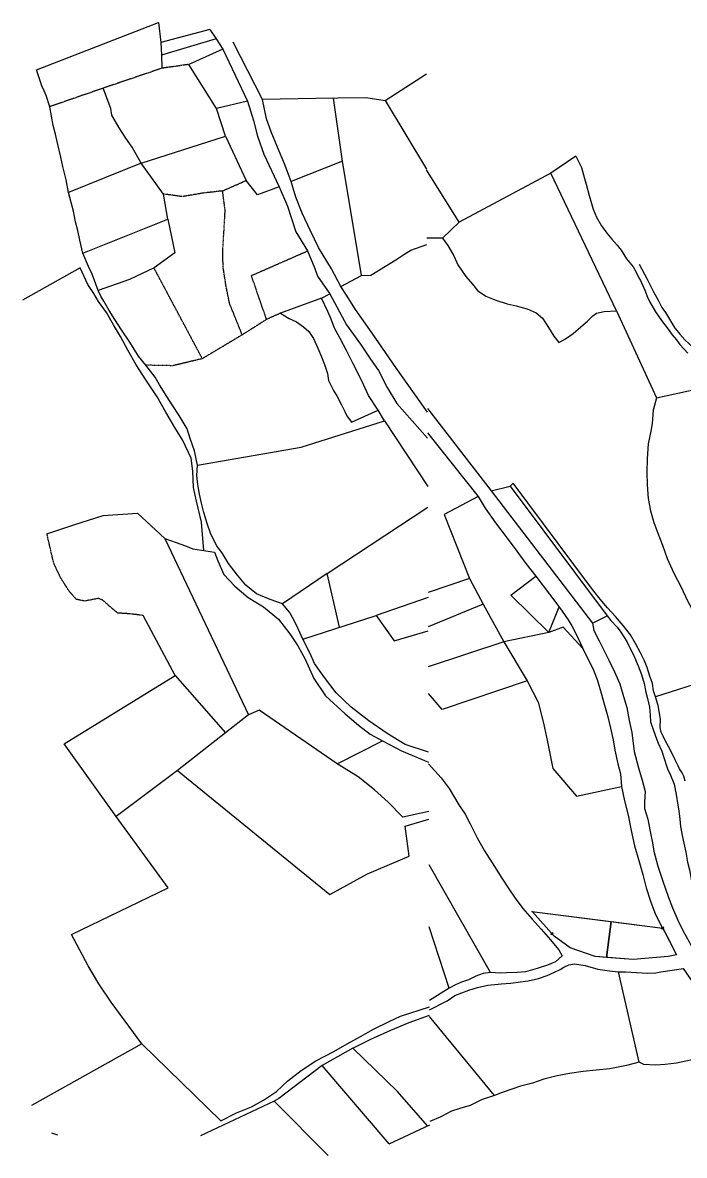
# Model space of a CAD drawing. Header units: millimetres. Extents: x 605783 to 624057, y 1302882 to 1324092.
# Drawn here: x 621579 to 622509, y 1322470 to 1324061 of the extents above; entities that cross this region are included whole.
import ezdxf

# ---------------------------------------------------------------- set-up
doc = ezdxf.new("R2010")
doc.units = ezdxf.units.MM
doc.header["$PDMODE"] = 35
doc.header["$PDSIZE"] = 1.5
doc.linetypes.add('HIDDEN', pattern=[0.375, 0.25, -0.125])
for name, color, linetype in [('-2', 1, 'Continuous'), ('2', 7, 'Continuous'), ('3', 7, 'Continuous')]:
    doc.layers.add(name, color=color, linetype=linetype)

msp = doc.modelspace()

# ---------------------------------------------------------------- linework, layer by layer
at = {"layer": '-2', "color": 1, "linetype": 'Continuous'}
for p, q in [((622356.672, 1323873.752), (622321.493, 1323849.993)), ((622192.635, 1323781.101), (622147.113, 1323854.465)), ((622321.493, 1323849.993), (622192.635, 1323781.101)), ((622414.092, 1323656.62), (622321.493, 1323849.993)), ((622414.092, 1323656.62), (622470.399, 1323534.117)), ((622470.399, 1323534.117), (622551.946, 1323552.355)), ((622148.243, 1323519.501), (622237.778, 1323403.568)), ((622148.358, 1323485.362), (622219.528, 1323395.647)), ((622237.778, 1323403.568), (622264.376, 1323410.001)), ((622237.778, 1323403.568), (622380.381, 1323217.549)), ((622268.552, 1323414.216), (622264.376, 1323410.001)), ((622264.376, 1323410.001), (622400.989, 1323228.205)), ((622219.528, 1323395.647), (622171.945, 1323370.334)), ((622171.945, 1323370.334), (622207.455, 1323280.682)), ((622207.455, 1323280.682), (622149.116, 1323260.767)), ((622207.455, 1323280.682), (622226.382, 1323244.244)), ((622226.382, 1323244.244), (622149.278, 1323212.727)), ((622226.382, 1323244.244), (622255.416, 1323191.747)), ((622318.974, 1323204.739), (622333.2, 1323240.765)), ((622380.381, 1323217.549), (622400.989, 1323228.205)), ((622318.974, 1323204.739), (622255.416, 1323191.747)), ((622255.416, 1323191.747), (622149.468, 1323156.266)), ((622255.416, 1323191.747), (622288.252, 1323136.693)), ((622565.829, 1323145.367), (622468.955, 1323114.302)), ((622178.554, 1322705.005), (622150.7, 1322791.152)), ((622582.605, 1322624.123), (622508.398, 1322732.593)), ((622446.033, 1322600.95), (622416.78, 1322727.84)), ((622178.554, 1322705.005), (622151.049, 1322687.723)), ((622242.267, 1322554.337), (622151.124, 1322665.295))]:
    msp.add_line(p, q, dxfattribs=at)
for points in [[(622356.672, 1323873.752), (622364.647, 1323857.779), (622369.078, 1323842.406), (622371.161, 1323834.469), (622375.573, 1323818.334), (622378.846, 1323807.315), (622381.176, 1323799.117), (622385.726, 1323788.318), (622393.03, 1323775.923), (622400.387, 1323765.561), (622407.282, 1323756.991), (622414.691, 1323748.662), (622420.362, 1323741.903), (622428.181, 1323729.749), (622432.609, 1323724.04), (622437.29, 1323718.325), (622441.671, 1323710.837), (622445.277, 1323702.86), (622447.725, 1323699.237), (622453.72, 1323685.349), (622457.789, 1323675.581), (622460.431, 1323669.664), (622468.699, 1323655.209), (622477.274, 1323642.781), (622486.616, 1323630.588), (622492.261, 1323622.813), (622498.173, 1323615.539), (622503.095, 1323609.309), (622514.47, 1323597.063)], [(622192.635, 1323781.101), (622169.433, 1323758.559), (622147.436, 1323758.765)], [(622169.433, 1323758.559), (622177.05, 1323748.444), (622185.312, 1323733.736), (622190.832, 1323721.132), (622202.355, 1323704.813), (622211.477, 1323693.897), (622218.619, 1323685.066), (622230.353, 1323676.88), (622244.451, 1323671.684), (622260.074, 1323666.448), (622272.961, 1323663.572), (622288.356, 1323659.36), (622300.918, 1323653.695), (622310.131, 1323646.337), (622318.432, 1323633.153), (622325.743, 1323621.012), (622332.878, 1323611.927), (622342.414, 1323617.021), (622353.031, 1323624.63), (622363.954, 1323634.265), (622373.054, 1323642.168), (622380.871, 1323649.595), (622385.795, 1323653.282), (622396.534, 1323655.802), (622414.092, 1323656.62)], [(622445.776, 1323722.174), (622457.169, 1323700.773), (622461.53, 1323692.522), (622465.866, 1323683.256), (622472.682, 1323671.636), (622477.499, 1323661.339), (622482.903, 1323654.079), (622484.368, 1323651.753), (622495.812, 1323632.384)], [(622495.812, 1323632.384), (622496.802, 1323631.342), (622503.215, 1323623.801), (622510.123, 1323615.739), (622516.081, 1323610.245), (622522.781, 1323603.969), (622528.003, 1323599.511), (622532.236, 1323596.095), (622534.964, 1323593.482), (622540.361, 1323585.968)], [(622470.399, 1323534.117), (622465.381, 1323516.955), (622464.14, 1323498.423), (622462.327, 1323487.28), (622458.318, 1323469.837), (622457.004, 1323448.51), (622456.518, 1323429.704), (622457.075, 1323411.888), (622458.367, 1323393.036), (622461.723, 1323375.403), (622466.637, 1323359.001), (622472.104, 1323344.364), (622478.528, 1323327.414), (622485.408, 1323308.418), (622494.795, 1323288.086), (622504.709, 1323268.503), (622513.868, 1323249.193), (622525.02, 1323228.307), (622532.011, 1323213.631), (622540.962, 1323196.107), (622549.131, 1323177.841), (622554.202, 1323167.538), (622559.508, 1323156.466), (622565.829, 1323145.367)], [(622468.955, 1323114.302), (622466.118, 1323122.513), (622464.609, 1323132.979), (622461.068, 1323143.496), (622457.313, 1323155.546), (622453.486, 1323164.799), (622447.673, 1323175.885), (622440.902, 1323189.283), (622433.592, 1323201.424), (622423.513, 1323214.654), (622412.399, 1323227.148), (622401.532, 1323239.381), (622391.173, 1323251.601), (622382.306, 1323262.51), (622374.682, 1323272.371), (622268.552, 1323414.216)], [(622219.528, 1323395.647), (622229.267, 1323379.12), (622243.994, 1323358.904), (622260.46, 1323337.117), (622273.969, 1323318.967), (622286.737, 1323301.599), (622300.507, 1323283.696)], [(622318.974, 1323204.739), (622265.297, 1323257.072), (622300.507, 1323283.696)], [(622300.507, 1323283.696), (622319.928, 1323258.273), (622328.783, 1323246.855), (622337.617, 1323234.675), (622345.944, 1323222.507), (622351.061, 1323213.983), (622357.369, 1323202.376), (622366.509, 1323182.305)], [(622400.989, 1323228.205), (622406.159, 1323221.714), (622415.059, 1323212.075), (622420.216, 1323205.076), (622428.523, 1323192.146), (622433.581, 1323181.335), (622437.688, 1323173.091), (622444.406, 1323157.659), (622448.923, 1323145.59), (622452.659, 1323132.779), (622455.398, 1323120.756), (622457.708, 1323111.796), (622460.186, 1323099.525), (622461.174, 1323088.565), (622461.947, 1323079.135), (622465.012, 1323069.901), (622468.794, 1323058.869), (622472.608, 1323049.107), (622477.907, 1323037.78), (622480.953, 1323027.784), (622484.493, 1323017.266), (622486.133, 1323011.883), (622488.796, 1323006.729)], [(622366.509, 1323182.305), (622339.07, 1323212.041), (622318.974, 1323204.739)], [(622380.381, 1323217.549), (622381.897, 1323207.337), (622389.409, 1323193.157), (622395.463, 1323181.557), (622403.444, 1323165.838), (622411.151, 1323149.364), (622418.846, 1323132.381), (622423.987, 1323114.956), (622428.405, 1323099.075), (622431.749, 1323080.933), (622435.379, 1323064.055), (622438.76, 1323037.52), (622445.033, 1323014.725), (622450.174, 1322997.3)], [(622366.509, 1323182.305), (622372.53, 1323169.434), (622381.26, 1323153.188), (622387.196, 1323137.013), (622392.584, 1323119.327), (622396.983, 1323102.684), (622401.636, 1323086.034), (622405.553, 1323070.42), (622409.19, 1323053.797), (622411.864, 1323039.232), (622415.95, 1323020.309), (622419.398, 1323006.233), (622421.218, 1322988.13)], [(622288.252, 1323136.693), (622168.962, 1323096.692), (622149.594, 1323118.885)], [(622288.252, 1323136.693), (622303.899, 1323106.626), (622311.164, 1323077.097), (622316.917, 1323051.135), (622324.662, 1323013.721), (622357.808, 1322974.689), (622421.218, 1322988.13)], [(622510.376, 1322995.999), (622508.521, 1323002.913), (622506.347, 1323007.292), (622502.434, 1323013.242), (622500.507, 1323017.361), (622496.406, 1323025.859), (622490.372, 1323038.221), (622486.974, 1323044.412), (622483.1, 1323051.887), (622479.474, 1323059.101), (622476.818, 1323064.51), (622475.465, 1323071.157), (622475.774, 1323083.101), (622474.447, 1323090.765), (622473.153, 1323099.699), (622472.711, 1323102.253), (622468.955, 1323114.302)], [(622149.927, 1323020.296), (622167.383, 1323000.538), (622178.686, 1322985.496), (622192.331, 1322962.765), (622201.394, 1322949.561), (622208.411, 1322935.902), (622218.065, 1322916.072), (622228.266, 1322897.752), (622242.446, 1322876.025), (622252.947, 1322859.478), (622262.725, 1322844.476), (622271.541, 1322831.533), (622282.342, 1322816.759), (622295.429, 1322801.925), (622308.027, 1322787.868), (622321.114, 1322773.034), (622327.762, 1322764.725), (622332.69, 1322758.749), (622337.807, 1322750.224), (622328.193, 1322742.081), (622317.147, 1322737.535), (622302.532, 1322732.572), (622286.152, 1322728.163), (622274.182, 1322727.201), (622259.425, 1322726.565), (622251.023, 1322726.019), (622237.074, 1322727.143), (622150.406, 1322878.146)], [(622488.796, 1323006.729), (622495.012, 1322991.564), (622497.685, 1322977), (622500.098, 1322962.188), (622501.673, 1322954.264), (622503.142, 1322942.274), (622503.895, 1322932.082), (622506.367, 1322919.558), (622508.631, 1322908.818), (622511.357, 1322896.287), (622513.79, 1322882.238), (622516.556, 1322871.231), (622518.754, 1322857.951), (622522.457, 1322843.869), (622528.894, 1322827.427), (622535.651, 1322813.52), (622542.955, 1322801.125), (622549.798, 1322790.522), (622557.435, 1322781.169), (622563.366, 1322774.659), (622569.057, 1322768.663)], [(622421.218, 1322988.13), (622425.024, 1322968.197), (622430.353, 1322948.223), (622434.621, 1322926.497), (622439.396, 1322904.758), (622445.481, 1322884.511), (622450.811, 1322864.538), (622455.925, 1322846.096), (622461.796, 1322827.38), (622467.979, 1322810.945), (622475.686, 1322794.471), (622481.76, 1322783.633), (622488.309, 1322771.512), (622498.217, 1322751.675)], [(622450.174, 1322997.3), (622454.079, 1322981.178), (622453.457, 1322966.953), (622453.468, 1322957.544), (622458.16, 1322942.419), (622461.276, 1322925.3), (622464.418, 1322909.198), (622466.408, 1322897.703), (622472.207, 1322876.192), (622479.288, 1322855.156), (622486.616, 1322833.86), (622492.806, 1322817.679), (622500.246, 1322800.702), (622507.719, 1322784.997), (622515.974, 1322770.034), (622519.613, 1322763.328), (622524.456, 1322754.048), (622529.88, 1322747.551), (622545.04, 1322744.107), (622559.009, 1322743.746), (622581.049, 1322750.806), (622569.057, 1322768.663)], [(622151.093, 1322674.472), (622176.056, 1322687.014), (622186.934, 1322694.87), (622206.18, 1322702.002), (622218.73, 1322705.747), (622233.052, 1322709.191), (622247.835, 1322710.844), (622251.652, 1322710.999), (622265.406, 1322712.17), (622279.181, 1322714.103), (622289.634, 1322715.358), (622304.463, 1322718.79), (622316.512, 1322722.801), (622327.05, 1322727.361), (622335.029, 1322731.224), (622339.94, 1322734.403), (622347.144, 1322737.777), (622355.063, 1322739.352), (622369.989, 1322736.678), (622387.65, 1322731.644), (622400.825, 1322730.032), (622408.424, 1322729.073), (622416.78, 1322727.84)], [(622416.78, 1322727.84), (622426.438, 1322727.845), (622442.172, 1322726.93), (622457.912, 1322726.269), (622469.101, 1322726.488), (622476.252, 1322727.829), (622508.398, 1322732.593)], [(622237.074, 1322727.143), (622226.614, 1322725.633), (622216.102, 1322722.09), (622205.792, 1322716.507), (622196.309, 1322713.446), (622187.829, 1322709.851), (622178.554, 1322705.005)], [(622582.605, 1322624.123), (622555.426, 1322614.908), (622535.692, 1322608.552), (622517.782, 1322603.928), (622498.361, 1322599.853), (622482.548, 1322597.718), (622468.8, 1322596.802), (622452.558, 1322597.73), (622446.033, 1322600.95)], [(622446.033, 1322600.95), (622427.869, 1322596.334), (622404.625, 1322591.848), (622385.262, 1322590.06), (622366.91, 1322587.991), (622348.023, 1322584.919), (622330.667, 1322582.061), (622311.727, 1322576.956), (622296.083, 1322571.511), (622278.941, 1322567.122), (622268.429, 1322563.579), (622253.046, 1322558.382), (622242.267, 1322554.337)], [(622242.267, 1322554.337), (622225.339, 1322548.417), (622208.099, 1322540.216), (622193.751, 1322535.755), (622181.969, 1322532.245), (622167.021, 1322524.24), (622151.623, 1322517.525)]]:
    msp.add_lwpolyline(points, dxfattribs=at)
at = {"color": 1, "linetype": 'ByBlock', "ltscale": 10, "flags": 128}
msp.add_lwpolyline([(622478.943, 1322789.452), (622498.217, 1322751.675), (622486.473, 1322749.695), (622437.306, 1322745.115), (622383.789, 1322749.294), (622348.777, 1322761.895), (622326.585, 1322778.236), (622295.685, 1322812.096), (622295.189, 1322812.762)], close=True, dxfattribs=at)
at = {"color": 1, "ltscale": 10, "flags": 128}
for points in [[(622399.795, 1322748.044), (622383.789, 1322749.294), (622348.777, 1322761.895), (622326.585, 1322778.236), (622295.685, 1322812.096), (622295.189, 1322812.762), (622406.391, 1322798.656)], [(622498.217, 1322751.675), (622486.473, 1322749.695), (622437.306, 1322745.115), (622399.795, 1322748.044), (622406.391, 1322798.656), (622478.943, 1322789.452)]]:
    msp.add_lwpolyline(points, close=True, dxfattribs=at)
at = {"color": 1}
for p in [(622323.3, 1322781.836), (622323.3, 1322781.836), (622478.943, 1322789.452), (622478.943, 1322789.452)]:
    msp.add_point(p, dxfattribs=at)
at = {"layer": '2', "color": 1, "linetype": 'Continuous'}
for p, q in [((621598.583, 1323995.244), (621770.173, 1324061.331)), ((621770.173, 1324061.331), (621773.334, 1324033.358)), ((621842.284, 1324051.507), (621773.334, 1324033.358)), ((621842.284, 1324051.507), (621851.111, 1324038.495)), ((621851.111, 1324038.495), (621774.515, 1324015.817)), ((621851.111, 1324038.495), (621860.438, 1324023.955)), ((621773.334, 1324033.358), (621774.515, 1324015.817)), ((621860.438, 1324023.955), (621812.815, 1324002.632)), ((621860.438, 1324023.955), (621895.132, 1323951.071)), ((621916.233, 1323953.489), (621875.225, 1324033.779)), ((621774.515, 1324015.817), (621774.929, 1323997.263)), ((621851.884, 1323940.65), (621812.815, 1324002.632)), ((622088.848, 1323951.996), (622146.658, 1323989.402)), ((622016.161, 1323955.023), (622022.26, 1323955.788)), ((621895.132, 1323951.071), (621851.884, 1323940.65)), ((621864.137, 1323901.951), (621851.884, 1323940.65)), ((622016.161, 1323955.023), (621916.233, 1323953.489)), ((622028.958, 1323866.777), (622016.161, 1323955.023)), ((622088.848, 1323951.996), (622147.11, 1323855.375)), ((621745.793, 1323863.761), (621864.137, 1323901.951)), ((621864.137, 1323901.951), (621893.55, 1323839.771)), ((621745.793, 1323863.761), (621643.442, 1323822.682)), ((621777.335, 1323820.629), (621745.793, 1323863.761)), ((622028.958, 1323866.777), (621956.81, 1323838.385)), ((622055.298, 1323706.308), (622028.958, 1323866.777)), ((621909.2, 1323819.604), (621893.55, 1323839.771)), ((621940.002, 1323830.859), (621909.2, 1323819.604)), ((621783.253, 1323785.27), (621777.335, 1323820.629)), ((621663.591, 1323737.685), (621783.253, 1323785.27)), ((621783.253, 1323785.27), (621792.923, 1323738.199)), ((621792.923, 1323738.199), (621763.849, 1323716.768)), ((621659.928, 1323716.867), (621579.152, 1323671.596)), ((622026.695, 1323690.581), (622055.298, 1323706.308)), ((621999.172, 1323674.478), (621941.64, 1323653.213)), ((621999.172, 1323674.478), (622010.891, 1323680.509)), ((622041.481, 1323500.152), (622079.171, 1323516.958)), ((622087.66, 1323502.007), (622079.171, 1323516.958)), ((622087.66, 1323502.007), (622148.612, 1323409.963)), ((622007.377, 1323287.48), (622148.712, 1323380.487)), ((621778.935, 1323336.86), (621896.604, 1323088.981)), ((622007.377, 1323287.48), (621944.665, 1323245.059)), ((622024.689, 1323211.92), (622007.377, 1323287.48)), ((622149.14, 1323253.609), (622076.3, 1323228.339)), ((621793.563, 1323144.376), (621748.688, 1323228.539)), ((621973.079, 1323195.502), (622076.3, 1323228.339)), ((621637.454, 1323048.355), (621793.563, 1323144.376)), ((621793.563, 1323144.376), (621864.167, 1323063.847)), ((621896.604, 1323088.981), (621864.167, 1323063.847)), ((621911.704, 1323095.337), (621896.604, 1323088.981)), ((622021.535, 1323019.992), (621911.704, 1323095.337)), ((621864.167, 1323063.847), (621796.701, 1323010.572)), ((622021.535, 1323019.992), (622084.843, 1323052.233)), ((621710.498, 1322946.171), (621637.454, 1323048.355)), ((621796.701, 1323010.572), (621710.498, 1322946.171)), ((621796.701, 1323010.572), (622011.154, 1322836.832)), ((621783.826, 1322845.761), (621710.498, 1322946.171)), ((621647.942, 1322780.604), (621783.826, 1322845.761)), ((621746.672, 1322626.878), (621591.77, 1322540.011)), ((621857.692, 1322518.496), (621746.672, 1322626.878)), ((622043.527, 1322620.676), (622000.298, 1322596.174)), ((622000.298, 1322596.174), (621939.227, 1322549.921)), ((622094.56, 1322486.384), (622000.298, 1322596.174)), ((621932.653, 1322546.309), (621829.168, 1322497.674)), ((621939.227, 1322549.921), (621932.653, 1322546.309)), ((622008.566, 1322470.172), (621932.653, 1322546.309)), ((622094.56, 1322486.384), (622151.638, 1322513.027)), ((621628.671, 1322498.314), (621620.256, 1322501.549))]:
    msp.add_line(p, q, dxfattribs=at)
for points in [[(621617.375, 1323943.292), (621612.12, 1323959.078), (621609.357, 1323965.448), (621606.09, 1323972.582), (621598.583, 1323995.244)], [(621745.793, 1323863.761), (621732.95, 1323886.453), (621724.121, 1323898.957), (621715.049, 1323913.75), (621704.722, 1323931.599), (621702.99, 1323940.758), (621692.463, 1323969.282)], [(622022.26, 1323955.788), (622061.651, 1323956.056), (622088.848, 1323951.996)], [(621643.442, 1323822.682), (621640.229, 1323840.49), (621635.751, 1323859.321), (621632.768, 1323872.299), (621628.793, 1323890.112), (621625.564, 1323904.616), (621622.07, 1323917.089), (621617.375, 1323943.292)], [(621895.132, 1323951.071), (621903.633, 1323924.083), (621909.364, 1323901.687), (621918.13, 1323876.731), (621940.002, 1323830.859)], [(621956.81, 1323838.385), (621947.279, 1323862.837), (621937.489, 1323886.274), (621928.452, 1323907.928), (621922.191, 1323926.008), (621916.233, 1323953.489)], [(621940.002, 1323830.859), (621951.55, 1323803.346), (621963.31, 1323767.445), (621979.689, 1323740.666)], [(622026.695, 1323690.581), (622013.354, 1323715.31), (621994.96, 1323745.659), (621983.899, 1323769.103), (621972.083, 1323793.823), (621963.05, 1323816.239), (621956.81, 1323838.385)], [(621663.591, 1323737.685), (621659.363, 1323755.753), (621656.638, 1323769.492), (621653.651, 1323781.707), (621650.423, 1323796.466), (621643.442, 1323822.682)], [(622055.298, 1323706.308), (622068.513, 1323706.567), (622089.339, 1323719.036), (622103.816, 1323727.942), (622114.991, 1323735.576), (622124.896, 1323741.683), (622147.466, 1323749.836)], [(621685.174, 1323684.954), (621676.906, 1323707.874), (621671.626, 1323718.832), (621663.591, 1323737.685)], [(621979.689, 1323740.666), (621989.729, 1323716.21), (621993.738, 1323705.259), (622010.891, 1323680.509)], [(621833.678, 1323319.66), (621830.383, 1323359.581), (621823.418, 1323389.101), (621819.451, 1323408.438), (621818.551, 1323431.315), (621815.848, 1323449.374), (621804.541, 1323474.345), (621792.945, 1323492.456), (621780.351, 1323514.131), (621768.263, 1323535.548), (621752.125, 1323559.785), (621738.765, 1323580.701), (621727.182, 1323601.354), (621716.607, 1323620.475), (621706.782, 1323637.051), (621696.96, 1323654.135), (621685.858, 1323669.448), (621679.054, 1323680.669), (621670.736, 1323693.679), (621659.928, 1323716.867)], [(621763.849, 1323716.768), (621729.211, 1323700.706), (621685.174, 1323684.954)], [(622148.261, 1323514.251), (622103.867, 1323576.789), (622070.32, 1323625.269), (622046.857, 1323658.189), (622034.511, 1323678.592), (622026.695, 1323690.581)], [(621752.434, 1323580.145), (621741.876, 1323592.882), (621730.032, 1323612.265), (621718.18, 1323629.869), (621708.851, 1323644.155), (621700.786, 1323657.162), (621693.228, 1323669.913), (621689.201, 1323677.306), (621685.174, 1323684.954)], [(622079.171, 1323516.958), (622065.3, 1323537.37), (622055.751, 1323558.264), (622043.93, 1323582.221), (622034.624, 1323600.827), (622025.308, 1323617.654), (622017.759, 1323632.184), (622012.741, 1323644.666), (622007.968, 1323655.367), (621999.172, 1323674.478)], [(622010.891, 1323680.509), (622034.553, 1323636.914), (622054.234, 1323609.861), (622068.354, 1323588.432), (622079.201, 1323572.867), (622091.529, 1323548.906), (622105.39, 1323526.462), (622148.384, 1323477.684)], [(621941.64, 1323653.213), (621954.051, 1323645.517), (621963.939, 1323641.139), (621973.813, 1323634.22), (621981.654, 1323627.312), (621987.959, 1323617.873), (621994.239, 1323603.859), (621999.26, 1323591.885), (622003.271, 1323581.188), (622007.527, 1323568.711), (622009.256, 1323558.79), (622016.298, 1323544.518), (622021.338, 1323536.356), (622027.376, 1323524.631), (622031.902, 1323515.202), (622034.919, 1323508.831), (622041.481, 1323500.152)], [(621825.106, 1323439.825), (621820.858, 1323459.731), (621814.79, 1323477.125), (621810.437, 1323490.675), (621799.313, 1323509.68), (621789.391, 1323524.596), (621781.956, 1323536.164), (621771.552, 1323552.614), (621765.625, 1323563.14), (621752.434, 1323580.145)], [(621825.106, 1323439.825), (621970.897, 1323464.822), (622087.66, 1323502.007)], [(621944.665, 1323245.059), (621927.228, 1323251.202), (621907.789, 1323259.159), (621892.994, 1323271.361), (621881.019, 1323285.04), (621868.586, 1323301.779), (621859.914, 1323315.402), (621852.213, 1323326.212), (621843.841, 1323342.628), (621838.752, 1323357.716), (621833.666, 1323373.059), (621830.58, 1323386.334), (621827.99, 1323398.837), (621825.421, 1323412.612), (621824.105, 1323425.348), (621825.106, 1323439.825)], [(621613.326, 1323343.22), (621651.149, 1323355.803), (621692.537, 1323368.834), (621740.631, 1323372.344), (621778.935, 1323336.86)], [(621778.935, 1323336.86), (621795.109, 1323331.246), (621808.242, 1323326.193), (621818.339, 1323321.954), (621849.017, 1323317.366)], [(621849.017, 1323317.366), (621853.39, 1323305.087), (621861.974, 1323286.125), (621877.465, 1323269.843), (621896.009, 1323253.764), (621917.906, 1323240.68), (621938.974, 1323223.541), (621954.897, 1323202.675), (621965.801, 1323185.708), (621976.172, 1323167.225), (621988.684, 1323139.805), (622005.065, 1323115.88), (622032.348, 1323090.245), (622051.15, 1323074.416), (622067.719, 1323061.931), (622084.843, 1323052.233)], [(621973.079, 1323195.502), (621966.452, 1323209.854), (621961.054, 1323221.642), (621954.382, 1323233.198), (621944.665, 1323245.059)], [(622076.3, 1323228.339), (622101.386, 1323192.824), (622149.297, 1323207.045)], [(622149.872, 1323036.669), (622117.037, 1323047.111), (622091.366, 1323062.548), (622065.991, 1323080.522), (622040.891, 1323099.763), (622019.874, 1323119.953), (622003.704, 1323141.331), (621989.539, 1323160.896), (621983.162, 1323174.989), (621973.079, 1323195.502)], [(622084.843, 1323052.233), (622111.559, 1323038.558), (622149.92, 1323022.409)], [(622150.154, 1322952.999), (622113.837, 1322945.199), (622092.836, 1322966.405), (622073.801, 1322983.509), (622050.721, 1323001.953), (622021.535, 1323019.992)], [(622011.154, 1322836.832), (622063.985, 1322865.689), (622122.34, 1322890.385), (622116.931, 1322932.432), (622150.19, 1322942.338)], [(621746.672, 1322626.878), (621703.702, 1322685.239), (621686.438, 1322711.277), (621671.217, 1322736.315), (621647.942, 1322780.604)], [(621857.692, 1322518.496), (621879.949, 1322529.863), (621900.964, 1322538.169), (621917.902, 1322547.712), (621936.087, 1322559.808), (621951.958, 1322574.935), (621970.628, 1322589.576), (621991.091, 1322602.707), (622016.633, 1322616.134), (622035.592, 1322626.965), (622054.047, 1322637.283), (622072.251, 1322647.346), (622094.513, 1322658.204), (622110.456, 1322665.452), (622151.078, 1322679.003)], [(622043.527, 1322620.676), (622068.565, 1322633.59), (622096.911, 1322646.023), (622122.479, 1322656.655), (622151.118, 1322667.307)], [(622148.491, 1322511.558), (622106.087, 1322559.68), (622043.527, 1322620.676)]]:
    msp.add_lwpolyline(points, dxfattribs=at)
at = {"layer": '3', "color": 30, "linetype": 'HIDDEN'}
for p, q in [((621774.929, 1323997.263), (621692.463, 1323969.282)), ((621812.815, 1324002.632), (621774.929, 1323997.263)), ((621692.463, 1323969.282), (621617.375, 1323943.292)), ((621860.189, 1323824.973), (621893.55, 1323839.771)), ((621831.804, 1323589.306), (621763.849, 1323716.768)), ((621922.031, 1323644.433), (621887.873, 1323622.778)), ((621941.64, 1323653.213), (621922.031, 1323644.433)), ((621887.873, 1323622.778), (621831.804, 1323589.306))]:
    msp.add_line(p, q, dxfattribs=at)
for points in [[(621860.189, 1323824.973), (621832.478, 1323821.831), (621803.487, 1323816.918), (621777.335, 1323820.629)], [(621887.873, 1323622.778), (621870.057, 1323666.846), (621864.853, 1323692.798), (621860.918, 1323718.488), (621860.537, 1323743.395), (621862.188, 1323768.29), (621863.863, 1323798.013), (621860.189, 1323824.973)], [(621922.031, 1323644.433), (621900.747, 1323706.057), (621979.689, 1323740.666)], [(621831.804, 1323589.306), (621790.338, 1323579.384), (621752.434, 1323580.145)], [(621748.688, 1323228.539), (621729.157, 1323230.903), (621712.908, 1323231.941), (621702.124, 1323240.769), (621692.106, 1323249.838), (621685.796, 1323252.488), (621666.164, 1323248.751), (621654.513, 1323251.237), (621644.288, 1323263.107), (621632.396, 1323281.87), (621622.817, 1323302.12), (621613.326, 1323343.22)]]:
    msp.add_lwpolyline(points, dxfattribs=at)

doc.saveas('drawing.dxf')
